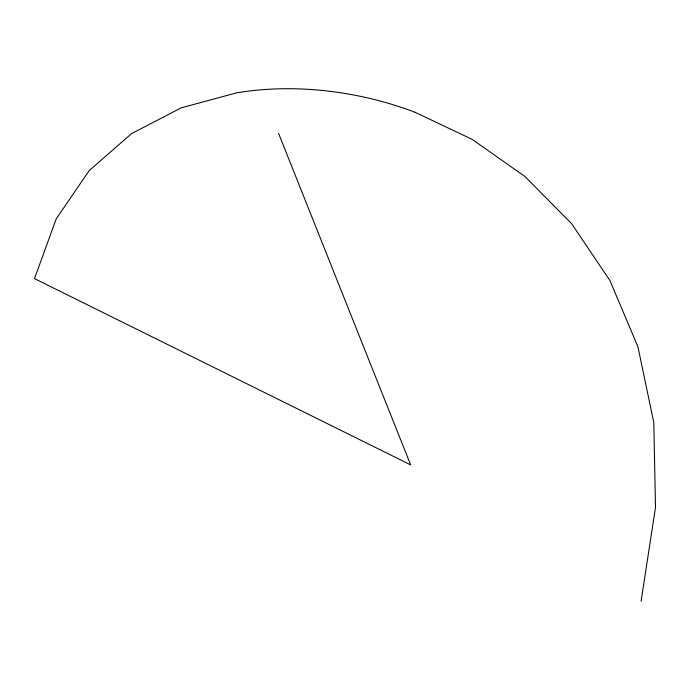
<?xml version="1.0" encoding="UTF-8"?>
<svg xmlns="http://www.w3.org/2000/svg" width="690" height="690" viewBox="0 0 690 690"><rect width="100%" height="100%" fill="white"/><g stroke="black" fill="none" stroke-linecap="round" stroke-linejoin="round"><path stroke-width="1.03" d="M641.105 601.197L655.5 507.323L653.792 422.453L637.922 346.76L609.865 280.425L571.562 223.62L524.986 176.537L472.089 139.328L414.819 112.185M278.596 133.412L410.662 464.896L34.5 278.605L56.209 218.859L89.208 170.594L131.549 133.636L181.272 107.804L236.42 92.917A235.437 150.394 12.6 0 1 414.828 112.177"/></g></svg>
